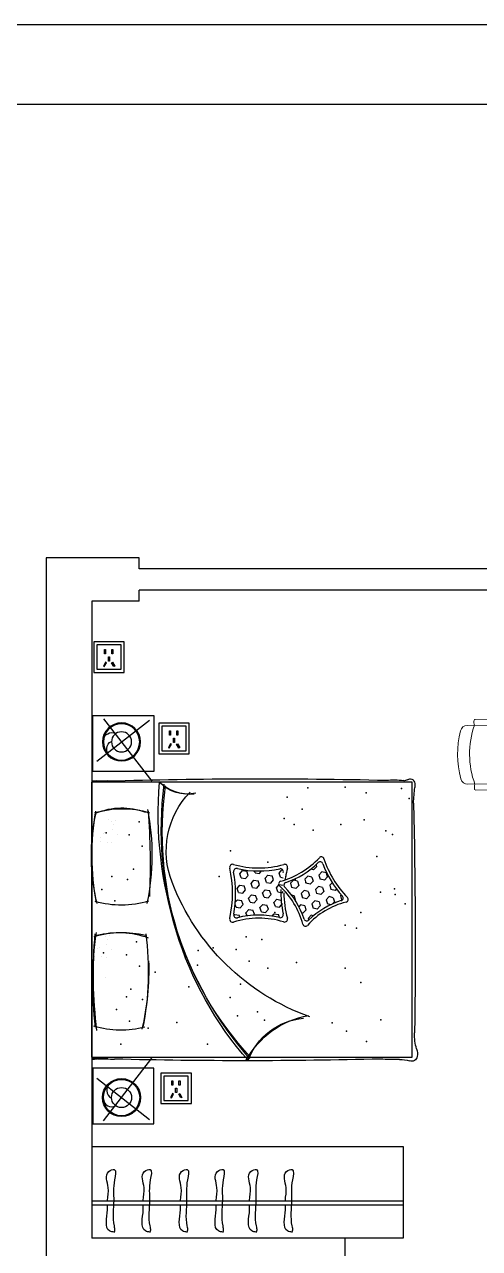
# Model space of a CAD drawing. Header units: millimetres. Extents: x -1666 to 220555, y -7114 to 28673.
# Drawn here: x 94072 to 97055, y 2548 to 10561 of the extents above; entities that cross this region are included whole.
import ezdxf

# ---------------------------------------------------------------- set-up
doc = ezdxf.new("R2010")
doc.units = ezdxf.units.MM
doc.header["$LTSCALE"] = 80
for name, color, linetype in [('F', 2, 'Continuous'), ('FUR', 4, 'Continuous'), ('O', 4, 'Continuous'), ('XG', 9, 'Continuous'), ('家具布置', 9, 'Continuous'), ('物体', 6, 'Continuous'), ('造型', 7, 'Continuous')]:
    doc.layers.add(name, color=color, linetype=linetype)

# ---------------------------------------------------------------- blocks, each defined once
blk = doc.blocks.new('A$C058D1F62')
at = {"layer": 'F'}
blk.add_lwpolyline([(399.9997952729173, 429.4932611075201), (-0.0002047270827461034, 429.4932611075201), (-0.0002047270827461034, 64.49326110752008), (399.9997952729173, 64.49326110752008), (399.9997952729027, 429.4932611075201)], dxfattribs=at)
for radius in [124.6579340537035, 65.8609438712144]:
    blk.add_circle((212.1075051533262, 257.4116280320886), radius, dxfattribs=at)
at = {"layer": 'O'}
for p, q in [((329.7299358379241, 409.0482658890978), (12.43691381378449, 3.592825669329613e-05)), ((374.7208886098524, 131.2746884750522), (28.20446734027064, 400.0626563294354))]:
    blk.add_line(p, q, dxfattribs=at)
blk.add_circle((212.1075051533262, 257.4116280320886), 119.1241176479309, dxfattribs=at)
for centre, radius, start, end in [((275.821828118249, 263.030334649593), 55.02922104392773, 2.630509011931528, 118.6373825380809), ((251.9997457075806, 209.2444587361097), 57.29772141994193, 307.0190162983848, 63.32221783995156)]:
    blk.add_arc(centre, radius, start, end, dxfattribs=at)
blk = doc.blocks.new('A$C01A60C66')
at = {"color": 6}
for p, q in [((1978.638158328598, 1573.213491181217), (1978.638158328598, 1573.213491181217)), ((1990.661240729693, 1549.430206340752), (1990.661240729693, 1549.430206340752)), ((2006.159074890049, 1568.265662768696), (2006.159074890049, 1568.265662768696)), ((2024.978291149208, 1579.314285405577), (2024.978291149208, 1579.314285405577)), ((1965.661929142516, 1480.65877534113), (1965.661929142516, 1480.65877534113)), ((1996.159685659048, 1515.926603564134), (1996.159685659048, 1515.926603564134)), ((2047.394731797234, 1497.443539864747), (2047.394731797234, 1497.443539864747)), ((2057.900933846773, 1487.816379406213), (2057.900933846773, 1487.816379406213)), ((2076.626245745516, 1465.086631201339), (2076.626245745516, 1465.086631201339)), ((2001.522948173631, 1428.644750037944), (2001.522948173631, 1428.644750037944)), ((2031.191935650233, 1432.550746340145), (2031.191935650233, 1432.550746340145)), ((2077.532068470857, 1438.651540564504), (2077.532068470857, 1438.651540564504)), ((2015.752539844572, 821.4199030404707), (2015.752539844572, 821.4199030404707)), ((2043.273456406023, 816.472074627949), (2043.273456406023, 816.472074627949)), ((2062.092672665196, 827.5206972648302), (2062.092672665196, 827.5206972648302)), ((2002.77631065849, 728.8651872003829), (2002.77631065849, 728.8651872003829)), ((2027.775622245681, 797.6366182000056), (2027.775622245681, 797.6366182000056)), ((2033.274067175022, 764.1330154233874), (2033.274067175022, 764.1330154233874)), ((2084.509113313208, 745.6499517240009), (2084.509113313208, 745.6499517240009)), ((2095.015315362762, 736.0227912654664), (2095.015315362762, 736.0227912654664)), ((2038.637329689605, 676.851161897197), (2038.637329689605, 676.851161897197)), ((2068.306317166222, 680.7571581993689), (2068.306317166222, 680.7571581993689)), ((2113.74062726149, 713.2930430605629), (2113.74062726149, 713.2930430605629)), ((2114.646449986831, 686.8579524237575), (2114.646449986831, 686.8579524237575)), ((2040.455309999525, 544.4751057558897), (2040.455309999525, 544.4751057558897)), ((1285.053494046544, 266.9100233295612), (1285.053494046544, 266.9100233295612))]:
    blk.add_line(p, q, dxfattribs=at)
for centre, radius, start, end in [((45.67669507846585, 1816.881104430315), 29.50886998205302, 94.77327483943304, 165.407064378409), ((45.99792833828542, 1813.034120849319), 33.36924217650057, 56.29650530689366, 94.77327483943304), ((1017.694258118121, -33454.61013198027), 35302.07009387787, 88.35999362211038, 91.3230647071188), ((101.9276213398698, 1802.236241524704), 87.63492880931405, 165.407064378409, 187.5831438840561), ((-1109.15763381662, 1641.00559161698), 1134.135433299352, 2.393270098148577, 7.583143884055987), ((83.96650328261603, 1869.958075349379), 35.05552877105674, 236.2965053068937, 278.6554573957825), ((156.6782334142772, 1392.301562722845), 448.1035959003696, 84.12092977311826, 98.65545739578256), ((-479.0015642238723, 1492.862085200919), 2149.474280599956, 316.9537232818216, 8.240649023227187), ((-728.3798485321604, 1612.112934404649), 2425.296224344268, 318.7884297477983, 5.016316042833111), ((-606.1600449185062, 1512.160095183863), 2282.964611525344, 318.5193702710812, 7.526562441832051), ((1507.272322020537, 1995.897294451963), 248.9417825763517, 257.0120910469377, 316.8620817141822), ((1485.23205332637, 2051.348315812895), 305.960506072431, 265.7085487932655, 312.037300271759), ((2060.513105493214, 2257.424555978956), 425.6667616887257, 265.62282974288, 275.3316902241044), ((2131.704670045947, 1494.590356752524), 340.4822149293433, 92.29387070747569, 95.33169022410434), ((2118.441649581247, 1825.694041299008), 9.112998447022443, 341.4668143060042, 92.29387070746736), ((38624.41048556732, 746.7155734277912), 38611.90591338149, 178.6025580682536, 180.8363448208689), ((1090.32133059873, 1373.966510476588), 554.2502276955764, 338.3816699575758, 44.14772355216627), ((3233.662904889483, 1347.33407463388), 1495.890017250811, 168.5048962901396, 192.1766673349205), ((6337.449939928556, 1285.431584619582), 4587.669506906544, 175.6017833271875, 182.594544509997), ((1931.023996681048, 1042.017460684452), 609.6036219685001, 72.69787450864054, 106.8353183822388), ((1934.90033990785, 1204.710323188905), 451.8260960643015, 67.99113419592383, 109.9835843108505), ((833.3609912310785, 1343.561712790586), 1301.681490631366, 346.0572409161124, 12.40006386197197), ((417.8371435925073, 1345.826904855276), 1712.612170281619, 349.6040413829126, 9.729877836441485), ((196.5075703921757, 1710.305424862992), 1509.198108040524, 289.6651194517744, 339.0126604836929), ((1938.800059464978, 1666.865551748851), 646.8629522368417, 253.9555027534821, 285.3706061091475), ((3611.633629637028, 582.3407890982489), 1849.658368543413, 172.2323310887546, 191.4971915512795), ((1956.829034655864, 268.0017321193154), 572.8921713316362, 75.61220686312333, 109.7856451535507), ((1932.046179458033, 160.5610950968839), 680.5487166981361, 74.34081713345023, 102.9705199327163), ((-883.6465472537529, 571.8946663430397), 3005.179495971159, 352.8921402165653, 4.968459168287884), ((-126.1413918898907, 511.5037264796993), 2252.231932575462, 352.6196562754085, 8.398753360816311), ((3441.445266998839, 596.3587741530937), 1682.586686211629, 177.9544489087248, 193.339384750091), ((616.5418952072505, -265.3291332953813), 570.6295168380387, 27.70869351217319, 80.36831173119754), ((709.5769722789264, -144.3162321016571), 424.9956997796847, 19.90823766201899, 85.21552427140468), ((-282.6732830770343, 168.4416596276133), 299.6509927589397, 342.6369803474341, 2.807501155270327), ((1940.23560399322, 803.3983153111913), 602.7501573246427, 255.0050084358208, 287.1341980868826), ((105.0733110189176, 47.20402766355255), 106.6075267052867, 162.6369803474333, 189.7320235509633), ((36.8969095817738, 35.51119993547036), 37.43568320521734, 189.7320235509629, 290.2501383123222), ((102.4664621337724, -142.2215281476238), 152.0063629559421, 85.18775228651216, 110.250138312322), ((141.2533003362914, 1388.514380329478), 1379.511069993558, 268.9186182179573, 274.1217663603275), ((1120.161262604961, 34561.75212084768), 34560.37989849483, 268.541346449924, 271.4314478730768), ((2068.433727715834, -3214.771066990434), 3228.045862310395, 89.57315541070152, 91.50751747132196), ((2060.513105493214, -408.0100806851551), 425.6667616887257, 84.66830977589565, 94.37717025712), ((2187.885809303698, 570.0623173176282), 564.9902677067046, 260.2784963520199, 263.17592791592), ((2131.704670045947, 354.8241185412771), 340.4822149293433, 264.6683097758956, 267.7061292925243), ((2118.441649581247, 23.72043399479298), 9.112998447022443, 267.7061292925326, 18.53318569399585), ((2121.820346876862, 17.99360751303902), 8.982618774628959, 263.1759279159177, 345.5644800963008)]:
    blk.add_arc(centre, radius, start, end, dxfattribs=at)
for p in [(102.8457601759728, 1782.992558148617), (472.8177937894943, 1792.246732764863), (717.4671809887659, 1787.619494328697), (51.97449562400288, 1718.214242603295), (334.0782811844256, 1755.230336556022), (851.5819332435494, 1727.468417219512), (347.9523423750506, 1579.403436896377), (805.3354290418501, 1547.014279123701), (872.1852110273612, 1587.889323201685), (680.469977627421, 1509.998185170974), (1887.582263532939, 1481.279598300855), (1223.718312804616, 1376.54446631005), (1803.067694086349, 1406.205524996636), (264.7084149517614, 1338.798221691381), (979.5651656273258, 1301.470393005802), (1297.928099148136, 1208.469501786269), (1859.41071747856, 1256.057403282801), (730.4564366328559, 1168.518885813028), (799.8260830052604, 1187.026932789406), (2066.607335352775, 1122.561935709222), (240.4556025030906, 1104.261512967074), (1982.092765906185, 1047.487862404974), (78.87990882822487, 1028.007822319501), (369.1822289675911, 973.0213347470708), (932.6126346810634, 973.0213347470708), (472.4778176643304, 888.5629898324405), (397.3537406636897, 869.7944715063932), (1186.156308662568, 729.0305965082516), (1434.568199928981, 723.8733645605535), (791.7550074839965, 644.5722764883103), (1101.641739215978, 653.956523204004), (1904.690206947678, 694.8374623262935), (1439.192740419021, 626.7058912425273), (1715.925154430268, 580.2826850792771), (1820.175637501088, 619.7633890220459), (369.1822289675911, 513.1926482058916), (1157.98476260819, 503.8084014901979), (1496.043006036271, 485.0398831641505), (1876.5186608933, 469.6152673082397), (1046.403643347963, 322.721887269945), (1969.468828411773, 336.291946840458), (237.7151285747241, 269.2019099671015), (556.9923527526553, 250.4333916410251), (1177.87074374083, 294.5690973335149), (1575.067527233201, 251.8336268205458), (1884.954258965183, 261.2178735362395), (1373.966432447633, 109.6695166429126), (1941.297282357395, 111.0697518224042)]:
    blk.add_point(p, dxfattribs=at)
at = {"layer": 'F', "color": 6}
for p, q in [((32.12072003880166, 1824.7072376469), (2132.120720038802, 1824.7072376469)), ((32.12072003880166, 24.70723764690047), (32.12072003880166, 1824.7072376469)), ((2132.120720038802, 24.70723764690047), (2132.120720038802, 1824.7072376469)), ((2132.120720038802, 24.70723764690047), (32.12072003880166, 24.70723764690047))]:
    blk.add_line(p, q, dxfattribs=at)
for p in [(754.4643843501253, 1648.808990877864), (500.5656963104993, 1547.014279123701), (1821.848713336512, 1565.737943215485), (161.8542724258295, 1481.818062656253), (204.5880694196967, 1506.666233313925), (2038.561455905467, 1493.797390999141), (2000.873785156349, 1207.020280623823), (147.9625940997066, 1127.396496123532), (1897.578196459595, 1188.251762297776), (143.0731220089074, 1089.515042993633), (1120.422758466128, 813.4889414228819), (1017.127169769388, 794.7204230968055), (1337.135501035096, 741.5483892065386), (1838.956656751237, 779.2958072409238), (2055.669399320206, 707.3552550245513), (472.4778176643304, 607.0352398361865), (979.5651656273258, 607.0352398361865), (1224.823274687093, 416.56445400558), (1800.439689518593, 401.9817734290118), (1903.735278215347, 420.7502917550883), (999.4511124017008, 266.4163322917448), (463.0872908601159, 194.127836662854), (1762.877685376545, 214.296590168422), (331.6202248255286, 128.43803496896)]:
    blk.add_point(p, dxfattribs=at)
blk = doc.blocks.new('A$C60A001ED')
at = {"layer": '物体', "color": 252, "rotation": 90}
blk.add_blockref('A$C058D1F62', (429.4933745406215, 1725.371362013996), dxfattribs=at)
at = {"layer": '物体', "color": 252, "xscale": -1, "rotation": 270}
for name, p in [('A$C01A60C66', (411.5572995531602, -6.700510311929975e-06)), ('A$C058D1F62', (2243.0356998595, 1725.371362013996))]:
    blk.add_blockref(name, p, dxfattribs=at)
blk = doc.blocks.new('A$C463B2E4E')
at = {"layer": 'XG'}
h = blk.add_hatch(dxfattribs=at)
h.set_pattern_fill('HEX', color=256, scale=225, angle=80, style=0)
h.set_pattern_definition([(256.1602823147968, (-48909.03661415475, 75060.19409246313), (47.29970000401907, -11.65269306688985), [28.12499999999996, -56.24999999999991]), (16.16028231479677, (-48909.03661415475, 75060.19409246313), (-13.55832178358012, 46.78908832830836), [28.12499999999996, -56.24999999999993]), (316.1602823147968, (-48915.76429963201, 75032.88559794), (33.74137822043896, 35.13639526141849), [28.12499999999999, -56.24999999999998])])
edge = h.paths.add_edge_path()
edge.add_arc((577.4360906090951, -28.74840232544011), 543.8484917049176, 468.2236008145125, 494.27583687931974, ccw=False)
edge.add_arc((401.7313486119019, 504.9196323841643), 18, 288.223600814512, 404.7089414302728)
edge.add_arc((785.4659757583067, 884.7752409442), 521.9468005513962, 197.1881981154696, 224.7089414302709, ccw=False)
edge.add_arc((269.633603029135, 725.2148740911325), 18, 377.1881981154676, 491.8186227984912)
edge.add_arc((-187.2522994565879, 1235.879806921508), 667.2177767051991, 290.3642109836695, 311.818622798494, ccw=False)
edge.add_arc((51.19424950202665, 593.4884582853883), 18, 470.3642109836701, 584.1256655666093)
edge.add_arc((-366.8853981832726, 187.9777865728938), 564.4341135968681, 378.5768930594292, 404.12566556660755, ccw=False)
edge.add_arc((185.2021314156955, 373.5279316622), 18, 198.5768930594261, 314.2758368793168)
h = blk.add_hatch(dxfattribs=at)
h.set_pattern_fill('HEX', color=256, scale=225, angle=80, style=0)
h.set_pattern_definition([(80, (-61072.57864436744, -60228.48438555577), (-47.97385493426604, 8.459084993505028), [28.12499999999997, -56.24999999999994]), (200, (-61072.57864436744, -60228.48438555577), (16.66114496998593, -45.77611958729635), [28.12499999999997, -56.24999999999994]), (140, (-61067.69478937056, -60200.7866675023), (-31.3127099642801, -37.31703459379131), [28.125, -56.24999999999999])])
edge = h.paths.add_edge_path()
edge.add_arc((238.8094925154364, 939.9239728020584), 604.2761018943529, 267.6100325964645, 282.9366815002844)
edge.add_arc((97.15143606720812, 331.9324873027181), 20, 76.88444543547989, 192.5833892553707)
edge.add_arc((-534.4530359530836, 190.9444073855739), 627.1490151076312, 347.0346167481893, 372.5833892553676)
edge.add_arc((96.19743080560147, 45.74855161884261), 20, 167.0346167481874, 280.7960713311267)
edge.add_arc((238.8094925154655, -702.1286577150495), 741.3530852279989, 79.3416595163028, 100.7960713311273)
edge.add_arc((379.6233542208865, 46.08920944519559), 20, 259.3416595163056, 373.9720841993293)
edge.add_arc((961.8140811528647, 190.9444073855811), 579.9408895015513, 166.4513408845259, 193.9720841993272)
edge.add_arc((378.5687585607011, 331.4932052114418), 20, 346.451340884524, 462.9366815002847)
at = {"layer": 'FUR'}
for centre, radius, start, end in [((-187.2522994565879, 1235.879806921515), 649.2177767051991, 287.9028652950169, 314.330629641608), ((278.9041691521343, 758.2753541669263), 18.17344591709406, 14.92883258449685, 133.3903488337922), ((785.4659757583067, 884.7752409442), 503.9468005513962, 193.9885517767806, 228.056679821215), ((17.85325111382554, 600.96936073506), 18, 107.9028652950164, 227.0283762418997), ((-366.8853981832726, 187.9777865729011), 546.4341135968681, 15.53681942401552, 47.028376241901), ((436.5992795842685, 496.5478708291303), 18, 285.0085581229238, 48.05667982121394), ((577.4360906090951, -28.74840232544011), 525.8484917049176, 105.0085581229244, 137.4291668959187), ((68.79766255857976, 359.829466545958), 20, 76.74258298021962, 195.8680939271029), ((-534.4530359530836, 190.9444073855739), 607.1490151076312, 344.1319060728958, 15.62346289078129), ((238.8094925154364, 939.9239728020584), 584.2761018943529, 253.7311154188781, 259.4072463503285), ((176.3568085542574, 338.8389653880622), 18, 195.292188387694, 314.4176993345772), ((238.8094925154364, 939.9239728020584), 584.2761018943529, 269.6754041656636, 286.1517241918724), ((406.9081610592475, 359.499606536785), 20, 343.1036024935829, 106.151724191873), ((961.8140811528647, 190.9444073855811), 559.9408895015513, 163.1036024935817, 197.1717305380162), ((68.79766255857976, 19.46705641567314), 20, 164.1319060728971, 283.2574170197804), ((238.8094925154655, -702.1286577150495), 721.3530852279989, 76.82965267318882, 103.2574170197799), ((407.7245516238982, 19.72458206678493), 20, 256.8296526731893, 17.17173053801231)]:
    blk.add_arc(centre, radius, start, end, dxfattribs=at)
at = {"layer": 'FUR', "color": 5}
for centre, radius, start, end in [((-187.2522994565879, 1235.879806921515), 667.2177767051991, 290.3642109836695, 311.8186227984941), ((270.1679650626538, 727.1421668081784), 17.00349331600672, 11.50673601587618, 137.5000848980644), ((785.4659757583067, 884.7752409442), 521.9468005513962, 197.1881981154696, 224.7089414302708), ((51.19424950202665, 593.4884582853883), 18, 110.3642109836702, 224.1256655666093), ((-366.8853981832726, 187.9777865729011), 564.4341135968681, 18.5768930594292, 44.12566556660754), ((577.4360906090951, -28.74840232544011), 543.8484917049176, 108.2236008145125, 134.2758368793198), ((401.7313486119019, 504.9196323841643), 18, 288.223600814512, 44.7089414302728), ((-534.4530359530836, 190.9444073855739), 627.1490151076312, 347.0346167481893, 12.58338925536763), ((97.15143606720812, 331.9324873027181), 20, 76.88444543547989, 192.5833892553707), ((240.7482801119113, 898.5179282713034), 543.8484917049176, 256.8844454354771, 260.5076185646569), ((185.2021314156955, 373.5279316622), 18, 198.5768930594261, 314.275836879317), ((238.8094925154364, 939.9239728020584), 604.2761018943529, 267.6100325964645, 282.9366815002844), ((378.5687585607011, 331.4932052114418), 20, 346.451340884524, 102.9366815002848), ((961.8140811528647, 190.9444073855811), 579.9408895015513, 166.4513408845259, 193.9720841993272), ((96.19743080560147, 45.74855161884261), 20, 167.0346167481874, 280.7960713311267), ((238.8094925154655, -702.1286577150495), 741.3530852279989, 79.3416595163028, 100.7960713311273), ((379.6233542208865, 46.08920944519559), 20, 259.3416595163056, 13.97208419932933)]:
    blk.add_arc(centre, radius, start, end, dxfattribs=at)
blk = doc.blocks.new('A$C539A6B3F')
at = {"layer": '家具布置', "lineweight": 9}
for p, q in [((376.5175048618948, 424.7021876645958), (45.59692628349876, 424.7021876645958)), ((400.1104806532676, 463.85218766459), (97.96186545636738, 463.85218766459)), ((376.5175048618948, 39.14995236030518), (45.59692628349876, 39.14995236030518)), ((400.110480652882, -4.763968900078908e-05), (97.9618654558617, -4.763968900078908e-05))]:
    blk.add_line(p, q, dxfattribs=at)
for centre, radius, start, end in [((45.5969262835024, 377.7221876645854), 46.98, 89.99999999999999, 166.0630007705023), ((633.1045189344077, 231.9260700124505), 574.007745394945, 160.376230255801, 199.623769744199), ((138.8823992277648, 444.2771876645929), 50.4027038037072, 163.9854772543157, 202.8532397302467), ((97.96186545637102, 456.0221876645883), 7.83, 89.99999999999999, 163.9854772543157), ((376.5175048618985, 377.7221876645854), 46.98, 24.14901562526795, 89.99999999999999), ((400.1104806532712, 456.0221876645883), 7.83, 16.01452274566779, 89.99999999999999), ((359.1899468815354, 444.2771876645929), 50.4027038037072, 327.6797945317617, 16.01452274566779), ((633.1045189344077, 231.9260700124505), 652.3077453949451, 166.0630007705023, 193.9369992294978), ((51.33283027514699, 231.9260700124505), 403.3528111241571, 335.850984374732, 24.14901562526795), ((45.5969262835024, 86.1299523603011), 46.98, 193.9369992294978, 270), ((138.8823992277648, 19.57495236030809), 50.4027038037072, 157.1467602697533, 196.0145227456678), ((97.96186545586534, 7.829952360312745), 7.83, 196.0145227456678, 270), ((376.5175048618985, 86.1299523603011), 46.98, 270, 335.850984374732), ((400.1104806528856, 7.829952360312745), 7.83, 270, 343.9854772543156), ((359.1899468815354, 19.57495236030809), 50.4027038037072, 343.9854772543156, 32.32020546823824)]:
    blk.add_arc(centre, radius, start, end, dxfattribs=at)

msp = doc.modelspace()

# ---------------------------------------------------------------- linework, layer by layer
at = {"color": 2, "true_color": 0xf1eb1f}
for p, q in [((94823.58722945071, 7070.451571543887), (94213.58722945071, 7070.451571543887)), ((94213.58722945071, 7070.451571543887), (94213.58722945071, -369.5484284561135)), ((94823.58722945071, 6997.951571543887), (94823.58722945071, 7070.451571543887)), ((97163.58722945071, 6997.951571543887), (94823.58722945071, 6997.951571543887)), ((94823.58722945071, 6785.451571543887), (94823.58722945071, 6857.951571543887)), ((97163.58722945071, 6857.951571543887), (94823.58722945071, 6857.951571543887)), ((94513.58722945071, 6785.451571543887), (94513.58722945071, 2615.451571543887)), ((94823.58722945071, 6785.451571543887), (94513.58722945071, 6785.451571543887)), ((96173.58722945071, 2615.451571543887), (94513.58722945071, 2615.451571543887))]:
    msp.add_line(p, q, dxfattribs=at)
at = {"color": 6}
for p, q in [((94513.58722945071, 3215.451571543887), (96553.58722945071, 3215.451571543887)), ((96553.58722945071, 3215.451571543887), (96553.58722945071, 2615.451571543886)), ((96553.58722945071, 2857.451571543884), (94513.58722945073, 2857.451571543884)), ((96553.58722945071, 2831.051571543885), (94513.58722945073, 2831.051571543885)), ((96553.58722945071, 2615.451571543886), (96053.58722945071, 2615.451571543887))]:
    msp.add_line(p, q, dxfattribs=at)
at = {"color": 41, "true_color": 0xf4ee51}
msp.add_line((96173.58722945071, 1925.451571543887), (96173.58722945071, 2615.451571543887), dxfattribs=at)
for points in [[(89131.91433244842, 10561.06081989309), (111035.7905891674, 10561.06081989309), (111035.7905891674, -4928.108818786946), (89131.91433244842, -4928.108818786946)], [(89131.91433244842, 10561.06081989309), (111035.7905891674, 10561.06081989309), (111035.7905891674, -4928.108818786946), (89131.91433244842, -4928.108818786946)], [(89654.49899325454, 10038.47615908696), (110513.2059283613, 10038.47615908696), (110513.2059283613, -4405.524157980817), (89654.49899325454, -4405.524157980817)], [(89654.49899325454, 10038.47615908696), (110513.2059283613, 10038.47615908696), (110513.2059283613, -4405.524157980817), (89654.49899325454, -4405.524157980817)], [(94526.00957894964, 6319.806300180971), (94726.00957894964, 6319.806300180971), (94726.00957894964, 6519.806300180971), (94526.00957894964, 6519.806300180971)], [(94546.00957894964, 6339.80630018097), (94706.00957894964, 6339.80630018097), (94706.00957894964, 6499.806300180973), (94546.00957894964, 6499.806300180973)], [(94597.1909253717, 6470.147580743469), (94604.2477456898, 6470.147580743469), (94604.2477456898, 6441.396402705032), (94597.1909253717, 6441.396402705032)], [(94622.8861321394, 6422.034667010368), (94629.94295245751, 6422.034667010368), (94629.94295245751, 6393.283488971931), (94622.8861321394, 6393.283488971931)], [(94644.96069313677, 6470.147580743469), (94652.01751345488, 6470.147580743469), (94652.01751345488, 6441.396402705032), (94644.96069313677, 6441.396402705032)], [(94609.48974388618, 6382.53690948791), (94603.33819374477, 6385.994819819283), (94589.24983792774, 6360.931929543603), (94595.40138806915, 6357.47401921223)], [(94643.33934071074, 6382.53690948791), (94649.49089085215, 6385.994819819283), (94663.57924666918, 6360.931929543603), (94657.42769652777, 6357.47401921223)], [(94951.88229335153, 5786.748697650281), (95151.88229335153, 5786.748697650281), (95151.88229335153, 5986.748697650281), (94951.88229335153, 5986.748697650281)], [(94971.88229335153, 5806.748697650279), (95131.88229335153, 5806.748697650279), (95131.88229335153, 5966.748697650282), (94971.88229335153, 5966.748697650282)], [(95023.0636397736, 5937.089978212778), (95030.1204600917, 5937.089978212778), (95030.1204600917, 5908.338800174341), (95023.0636397736, 5908.338800174341)], [(95070.83340753867, 5937.089978212778), (95077.89022785677, 5937.089978212778), (95077.89022785677, 5908.338800174341), (95070.83340753867, 5908.338800174341)], [(95035.36245828807, 5849.479306957219), (95029.21090814666, 5852.937217288592), (95015.12255232963, 5827.874327012913), (95021.27410247104, 5824.416416681539)], [(95048.7588465413, 5888.977064479677), (95055.8156668594, 5888.977064479677), (95055.8156668594, 5860.22588644124), (95048.7588465413, 5860.22588644124)], [(95069.21205511263, 5849.479306957219), (95075.36360525404, 5852.937217288592), (95089.45196107107, 5827.874327012913), (95083.30041092966, 5824.416416681539)], [(94965.91972550786, 3496.224712867606), (95165.91972550786, 3496.224712867606), (95165.91972550786, 3696.224712867606), (94965.91972550786, 3696.224712867606)], [(94985.91972550786, 3516.224712867604), (95145.91972550786, 3516.224712867604), (95145.91972550786, 3676.224712867608), (94985.91972550786, 3676.224712867608)], [(95037.10107192992, 3646.565993430104), (95044.15789224803, 3646.565993430104), (95044.15789224803, 3617.814815391666), (95037.10107192992, 3617.814815391666)], [(95084.870839695, 3646.565993430104), (95091.9276600131, 3646.565993430104), (95091.9276600131, 3617.814815391666), (95084.870839695, 3617.814815391666)], [(95049.3998904444, 3558.955322174545), (95043.24834030299, 3562.413232505918), (95029.15998448596, 3537.350342230238), (95035.31153462737, 3533.892431898865)], [(95062.79627869763, 3598.453079697003), (95069.85309901573, 3598.453079697003), (95069.85309901573, 3569.701901658565), (95062.79627869763, 3569.701901658565)], [(95083.24948726896, 3558.955322174545), (95089.40103741037, 3562.413232505918), (95103.4893932274, 3537.350342230238), (95097.33784308599, 3533.892431898865)]]:
    msp.add_lwpolyline(points, close=True, dxfattribs=at)
at = {"color": 6}
for points, knots in [([(94616.06191377917, 2857.451571543884), (94616.10672599594, 2859.245682125241), (94617.16474381932, 2887.854097200739), (94633.98422367084, 2950.492874097198), (94588.14649887575, 3043.464364140676), (94681.38747002065, 3078.672516258057), (94649.39321316264, 2958.791789802818), (94664.60803753465, 2859.855924582965), (94644.70391912549, 2741.771399239925), (94665.34970626178, 2672.308603383745), (94660.66637391875, 2658.632989577619), (94659.04348824917, 2653.894065229942)], [256.9497977854232, 256.9497977854232, 256.9497977854232, 256.9497977854232, 263.372126209478, 359.4280360500802, 478.6551589555629, 522.6406622458701, 597.6678603082576, 752.0041689634129, 941.8813299993262, 973.5277288492832, 990.3090985861976, 990.3090985861976, 990.3090985861976, 990.3090985861976]), ([(94850.42626707804, 2857.451571543884), (94850.47107929482, 2859.245682125241), (94851.52909711821, 2887.854097200739), (94868.34857696971, 2950.492874097198), (94822.51085217464, 3043.464364140676), (94915.75182331954, 3078.672516258057), (94883.75756646153, 2958.791789802818), (94898.97239083354, 2859.855924582965), (94879.06827242438, 2741.771399239925), (94899.71405956066, 2672.308603383745), (94895.03072721763, 2658.632989577619), (94893.40784154806, 2653.894065229942)], [256.9497977854232, 256.9497977854232, 256.9497977854232, 256.9497977854232, 263.372126209478, 359.4280360500802, 478.6551589555629, 522.6406622458701, 597.6678603082576, 752.0041689634129, 941.8813299993262, 973.5277288492832, 990.3090985861976, 990.3090985861976, 990.3090985861976, 990.3090985861976]), ([(95094.04189311992, 2857.451571543884), (95094.08670533671, 2859.245682125241), (95095.14472316009, 2887.854097200739), (95111.96420301161, 2950.492874097198), (95066.12647821651, 3043.464364140676), (95159.36744936144, 3078.672516258057), (95127.37319250341, 2958.791789802818), (95142.58801687544, 2859.855924582965), (95122.68389846625, 2741.771399239925), (95143.32968560256, 2672.308603383745), (95138.64635325952, 2658.632989577619), (95137.02346758994, 2653.894065229942)], [256.9497977854232, 256.9497977854232, 256.9497977854232, 256.9497977854232, 263.372126209478, 359.4280360500802, 478.6551589555629, 522.6406622458701, 597.6678603082576, 752.0041689634129, 941.8813299993262, 973.5277288492832, 990.3090985861976, 990.3090985861976, 990.3090985861976, 990.3090985861976]), ([(95328.40624641882, 2857.451571543884), (95328.45105863562, 2859.245682125241), (95329.50907645898, 2887.854097200743), (95346.32855631052, 2950.492874097198), (95300.4908315154, 3043.464364140676), (95393.73180266033, 3078.672516258057), (95361.7375458023, 2958.791789802818), (95376.95237017433, 2859.855924582965), (95357.04825176514, 2741.771399239925), (95377.69403890146, 2672.308603383745), (95373.01070655842, 2658.632989577619), (95371.38782088883, 2653.894065229942)], [256.9497977854239, 256.9497977854239, 256.9497977854239, 256.9497977854239, 263.372126209478, 359.4280360500802, 478.6551589555629, 522.6406622458701, 597.6678603082576, 752.0041689634129, 941.8813299993262, 973.5277288492832, 990.3090985861976, 990.3090985861976, 990.3090985861976, 990.3090985861976]), ([(95547.35195567823, 2857.451571543884), (95547.39676789503, 2859.245682125241), (95548.4547857184, 2887.854097200743), (95565.27426556991, 2950.492874097198), (95519.43654077481, 3043.464364140676), (95612.67751191974, 3078.672516258057), (95580.68325506171, 2958.791789802818), (95595.89807943374, 2859.855924582965), (95575.99396102455, 2741.771399239925), (95596.63974816086, 2672.308603383745), (95591.95641581783, 2658.632989577619), (95590.33353014824, 2653.894065229942)], [256.9497977854242, 256.9497977854242, 256.9497977854242, 256.9497977854242, 263.372126209478, 359.4280360500802, 478.6551589555629, 522.6406622458701, 597.6678603082576, 752.0041689634129, 941.8813299993262, 973.5277288492832, 990.3090985861976, 990.3090985861976, 990.3090985861976, 990.3090985861976]), ([(95781.71630897712, 2857.451571543884), (95781.76112119392, 2859.245682125241), (95782.8191390173, 2887.854097200743), (95799.63861886882, 2950.492874097198), (95753.8008940737, 3043.464364140676), (95847.04186521863, 3078.672516258057), (95815.0476083606, 2958.791789802818), (95830.26243273263, 2859.855924582965), (95810.35831432344, 2741.771399239925), (95831.00410145977, 2672.308603383745), (95826.32076911673, 2658.632989577619), (95824.69788344715, 2653.894065229942)], [256.9497977854242, 256.9497977854242, 256.9497977854242, 256.9497977854242, 263.372126209478, 359.4280360500802, 478.6551589555629, 522.6406622458701, 597.6678603082576, 752.0041689634129, 941.8813299993262, 973.5277288492832, 990.3090985861976, 990.3090985861976, 990.3090985861976, 990.3090985861976]), ([(94660.94473222342, 2654.845376030233), (94649.84344660548, 2656.873295427094), (94590.35969883318, 2667.739446434917), (94617.73856200582, 2764.02101839719), (94616.62172562335, 2821.325212428228), (94616.36717790733, 2831.051571543885)], [0, 0, 0, 0, 35.91101350862679, 192.4211071861858, 225.8972582670856, 225.8972582670856, 225.8972582670856, 225.8972582670856]), ([(94895.3090855223, 2654.845376030233), (94884.20779990438, 2656.873295427094), (94824.72405213208, 2667.739446434917), (94852.1029153047, 2764.02101839719), (94850.98607892224, 2821.325212428228), (94850.73153120621, 2831.051571543885)], [0, 0, 0, 0, 35.91101350862679, 192.4211071861858, 225.8972582670856, 225.8972582670856, 225.8972582670856, 225.8972582670856]), ([(95138.92471156419, 2654.845376030233), (95127.82342594625, 2656.873295427094), (95068.33967817396, 2667.739446434917), (95095.71854134659, 2764.02101839719), (95094.60170496412, 2821.325212428228), (95094.34715724809, 2831.051571543885)], [0, 0, 0, 0, 35.91101350862679, 192.4211071861858, 225.8972582670856, 225.8972582670856, 225.8972582670856, 225.8972582670856]), ([(95373.2890648631, 2654.845376030233), (95362.18777924516, 2656.873295427094), (95302.70403147285, 2667.739446434917), (95330.08289464547, 2764.02101839719), (95328.96605826302, 2821.325212428228), (95328.71151054699, 2831.051571543885)], [0, 0, 0, 0, 35.91101350862679, 192.4211071861858, 225.8972582670863, 225.8972582670863, 225.8972582670863, 225.8972582670863]), ([(95592.2347741225, 2654.845376030233), (95581.13348850455, 2656.873295427094), (95521.64974073226, 2667.739446434917), (95549.0286039049, 2764.02101839719), (95547.91176752243, 2821.325212428228), (95547.6572198064, 2831.051571543885)], [0, 0, 0, 0, 35.91101350862679, 192.4211071861858, 225.8972582670863, 225.8972582670863, 225.8972582670863, 225.8972582670863]), ([(95826.5991274214, 2654.845376030233), (95815.49784180346, 2656.873295427094), (95756.01409403115, 2667.739446434917), (95783.39295720377, 2764.02101839719), (95782.2761208213, 2821.325212428228), (95782.02157310529, 2831.051571543885)], [0, 0, 0, 0, 35.91101350862679, 192.4211071861858, 225.8972582670863, 225.8972582670863, 225.8972582670863, 225.8972582670863])]:
    msp.add_open_spline(points, degree=3, knots=knots, dxfattribs=at)

# ---------------------------------------------------------------- block references
at = {"color": 242, "true_color": 0xcd2027, "rotation": 90}
msp.add_blockref('A$C60A001ED', (96645.707942789, 3364.187034343826), dxfattribs=at)
at = {"rotation": 270}
msp.add_blockref('A$C463B2E4E', (95417.0696779449, 5112.206488431282), dxfattribs=at)
at = {"layer": '造型', "rotation": 0.4480624234417023}
msp.add_blockref('A$C539A6B3F', (96932.11927498704, 5547.591011863911), dxfattribs=at)

doc.saveas('drawing.dxf')
